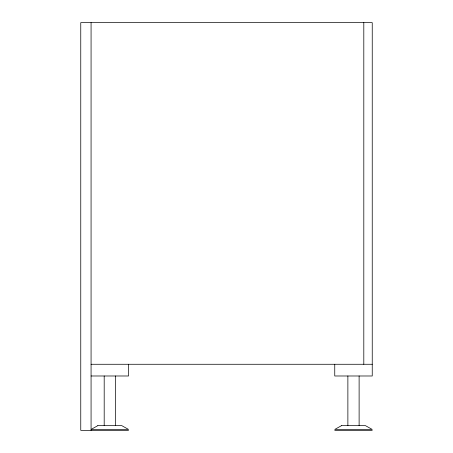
<?xml version="1.0" encoding="UTF-8"?>
<svg xmlns="http://www.w3.org/2000/svg" width="453" height="453" viewBox="0 0 453 453"><rect width="100%" height="100%" fill="white"/><g stroke="black" fill="none" stroke-linecap="round" stroke-linejoin="round"><path stroke-width="0.68" d="M91.07 364.274L372.241 364.274M91.07 375.99L128.556 375.99L128.556 364.274M128.556 430.35L80.759 430.35L80.759 22.65L372.241 22.65L372.241 375.99L334.75 375.99L334.75 364.274M334.75 430.35L372.241 430.35M363.804 22.65L363.804 364.274M359.116 375.99L359.116 425.661M347.876 375.99L347.876 425.661M115.436 375.99L115.436 425.661M104.19 375.99L104.19 425.661M91.07 22.65L91.07 430.35M97.82 425.661L91.07 429.444L128.556 429.444L121.806 425.661L97.82 425.661M341.5 425.661L334.75 429.444L372.241 429.444L365.492 425.661L341.5 425.661"/></g></svg>
